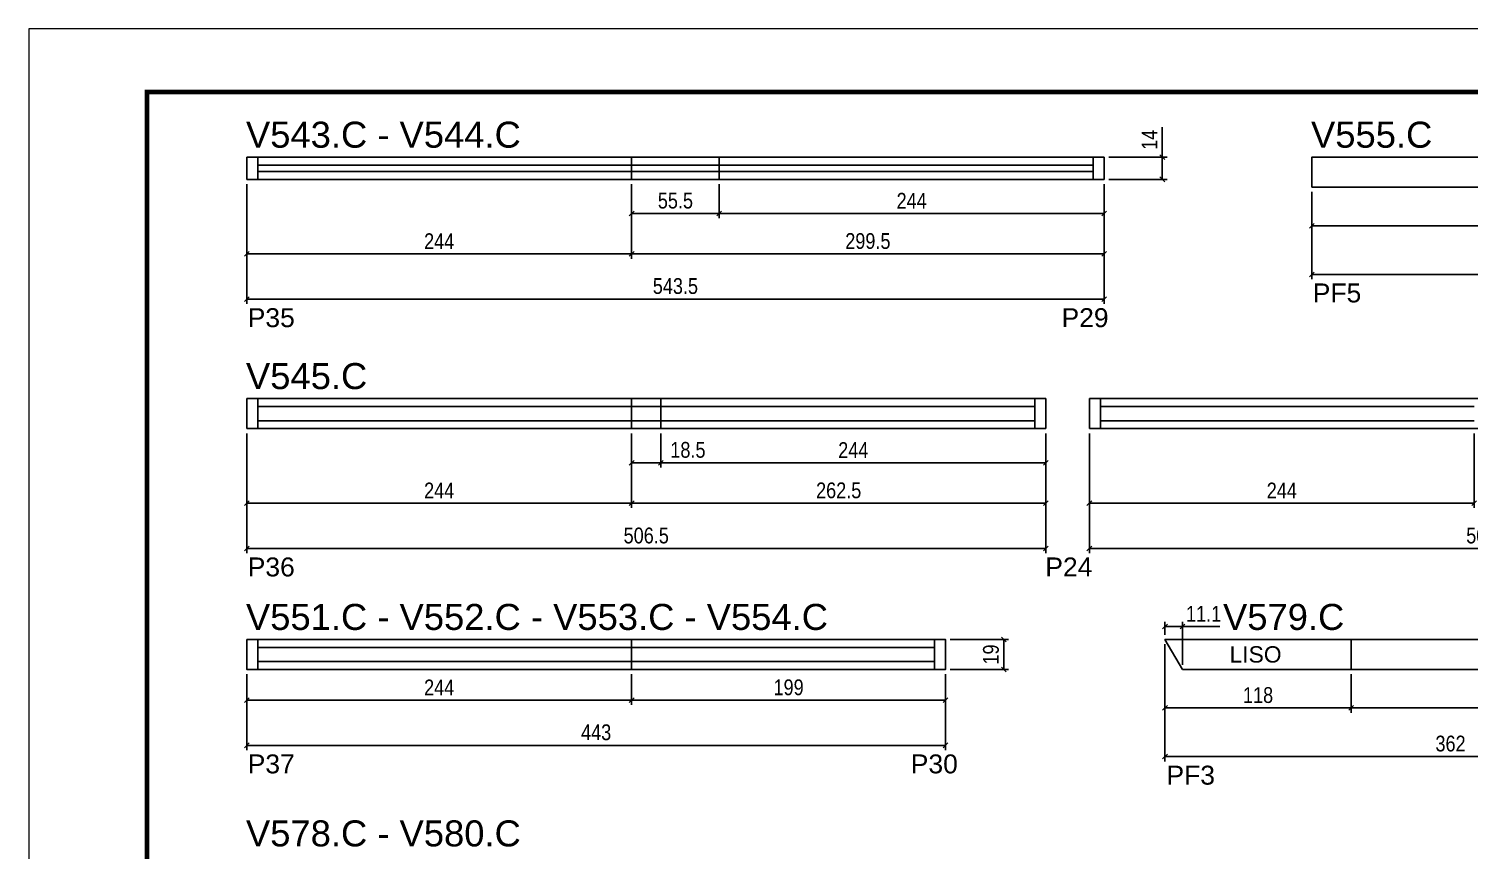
# Model space of a CAD drawing. Extents: x 1959 to 8212, y 239 to 4735.
# Drawn here: x 6727 to 7640, y 3066 to 3587 of the extents above; entities that cross this region are included whole.
import ezdxf
from ezdxf.enums import TextEntityAlignment as Align

# ---------------------------------------------------------------- set-up
doc = ezdxf.new("R2010")
doc.units = 0
doc.linetypes.add('DASHED', pattern=[0.75, 0.5, -0.25])
for name, color, linetype in [('5', 5, 'Continuous'), ('COTA', 241, 'Continuous'), ('NOMENCLATURA', 7, 'Continuous'), ('Painéis', 200, 'Continuous'), ('SARR_2.2x7', 40, 'Continuous'), ('SARR_EDITAR', 141, 'Continuous')]:
    doc.layers.add(name, color=color, linetype=linetype)
for name, color, linetype, lineweight in [('CARIMBO', 255, 'Continuous', 9), ('Folhas', 255, 'Continuous', 9), ('SARRAFO DE PRESSAO', 251, 'DASHED', 9)]:
    doc.layers.add(name, color=color, linetype=linetype, lineweight=lineweight)
doc.styles.add('ARIAL', font='arial.ttf')
doc.styles.add('COTA TECNICA', font='techl___.ttf', dxfattribs={"height": 10})
doc.styles.add('COTA TECNICA-50', font='techl___.ttf', dxfattribs={"height": 10})
doc.styles.get("Standard").update_dxf_attribs({"font": 'arial.ttf'})
doc.dimstyles.new('COTA PAINEL-50', dxfattribs={"dimtxt": 10, "dimasz": 3, "dimexe": 3, "dimexo": 3, "dimgap": 3, "dimtad": 1, "dimdec": 1, "dimzin": 12, "dimdsep": 46, "dimtxsty": 'COTA TECNICA-50', "dimblk1": 'OBLIQUE', "dimblk2": 'OBLIQUE', "dimsah": 1, "dimcen": 0.9, "dimclrd": 4, "dimclre": 4, "dimclrt": 240, "dimadec": 1, "dimazin": 3, "dimtfac": 1, "dimtdec": 1, "dimtmove": 0, "dimatfit": 3, "dimfxl": 1, "dimtolj": 1, "dimtzin": 12, "dimarcsym": 0})
doc.dimstyles.new('PAINEL', dxfattribs={"dimtxt": 10, "dimasz": 3, "dimexe": 3, "dimexo": 3, "dimgap": 3, "dimtad": 1, "dimdec": 1, "dimzin": 12, "dimdsep": 46, "dimtxsty": 'COTA TECNICA', "dimblk1": 'OBLIQUE', "dimblk2": 'OBLIQUE', "dimsah": 1, "dimcen": 0.9, "dimclrd": 4, "dimclre": 4, "dimclrt": 240, "dimadec": 1, "dimazin": 3, "dimtfac": 1, "dimtdec": 1, "dimtmove": 0, "dimatfit": 3, "dimfxl": 1, "dimtolj": 1, "dimtzin": 12, "dimarcsym": 0})

# ---------------------------------------------------------------- blocks, each defined once
blk = doc.blocks.new('9999999999')
at = {"layer": 'Folhas'}
blk.add_lwpolyline([(98138.98, 34190.21), (99623.98, 34190.21), (99623.98, 35240.21), (98138.98, 35240.21)], close=True, dxfattribs=at)
at = {"layer": 'Folhas', "color": 30, "const_width": 3}
blk.add_lwpolyline([(98213.98, 34230.21), (99583.98, 34230.21), (99583.98, 35200.21), (98213.98, 35200.21)], close=True, dxfattribs=at)
blk = doc.blocks.new('_Oblique')
at = {"color": 0, "linetype": 'ByBlock', "lineweight": -2}
blk.add_line((-0.5, -0.5), (0.5, 0.5), dxfattribs=at)
blk = doc.blocks.new('*D118')
at = {"layer": 'COTA', "color": 4, "linetype": 'ByBlock', "lineweight": -2, "transparency": 16777216}
for p, q in [((6865.39, 3488.23), (6865.39, 3412.32)), ((7408.89, 3488.23), (7408.89, 3412.32)), ((6865.39, 3415.32), (7408.89, 3415.32))]:
    blk.add_line(p, q, dxfattribs=at)
at = {"layer": 'Defpoints', "color": 0, "linetype": 'ByBlock', "transparency": 16777216}
for p in [(6865.39, 3491.23), (7408.89, 3491.23), (7408.89, 3415.32)]:
    blk.add_point(p, dxfattribs=at)
at = {"layer": 'COTA', "color": 4, "linetype": 'ByBlock', "lineweight": -2, "transparency": 16777216, "xscale": 3, "yscale": 3, "zscale": 3, "rotation": 180}
blk.add_blockref('_Oblique', (6865.39, 3415.32), dxfattribs=at)
at = {"layer": 'COTA', "color": 4, "linetype": 'ByBlock', "lineweight": -2, "transparency": 16777216, "xscale": 3, "yscale": 3, "zscale": 3}
blk.add_blockref('_Oblique', (7408.89, 3415.32), dxfattribs=at)
at = {"layer": 'COTA', "color": 240, "linetype": 'ByBlock', "transparency": 16777216, "insert": (7137.14, 3423.54), "char_height": 10, "attachment_point": 5, "style": 'COTA TECNICA-50'}
blk.add_mtext('\\A1;543.5', dxfattribs=at)
blk = doc.blocks.new('*D119')
at = {"layer": 'COTA', "color": 4, "lineweight": -2, "transparency": 16777216}
for p, q in [((6865.39, 3488.23), (6865.39, 3440.95)), ((7109.39, 3488.23), (7109.39, 3440.95)), ((6865.39, 3443.95), (7109.39, 3443.95))]:
    blk.add_line(p, q, dxfattribs=at)
at = {"layer": 'Defpoints', "color": 0, "transparency": 16777216}
for p in [(6865.39, 3491.23), (7109.39, 3491.23), (7109.39, 3443.95)]:
    blk.add_point(p, dxfattribs=at)
at = {"layer": 'COTA', "color": 4, "lineweight": -2, "transparency": 16777216, "xscale": 3, "yscale": 3, "zscale": 3, "rotation": 180}
blk.add_blockref('_Oblique', (6865.39, 3443.95), dxfattribs=at)
at = {"layer": 'COTA', "color": 4, "lineweight": -2, "transparency": 16777216, "xscale": 3, "yscale": 3, "zscale": 3}
blk.add_blockref('_Oblique', (7109.39, 3443.95), dxfattribs=at)
at = {"layer": 'COTA', "color": 240, "transparency": 16777216, "insert": (6987.39, 3452.02), "char_height": 10, "attachment_point": 5, "style": 'COTA TECNICA'}
blk.add_mtext('\\A1;244', dxfattribs=at)
blk = doc.blocks.new('*D120')
at = {"layer": 'COTA', "color": 4, "lineweight": -2, "transparency": 16777216}
for p, q in [((7109.39, 3488.23), (7109.39, 3440.95)), ((7408.89, 3488.23), (7408.89, 3440.95)), ((7109.39, 3443.95), (7408.89, 3443.95))]:
    blk.add_line(p, q, dxfattribs=at)
at = {"layer": 'Defpoints', "color": 0, "transparency": 16777216}
for p in [(7109.39, 3491.23), (7408.89, 3491.23), (7408.89, 3443.95)]:
    blk.add_point(p, dxfattribs=at)
at = {"layer": 'COTA', "color": 4, "lineweight": -2, "transparency": 16777216, "xscale": 3, "yscale": 3, "zscale": 3, "rotation": 180}
blk.add_blockref('_Oblique', (7109.39, 3443.95), dxfattribs=at)
at = {"layer": 'COTA', "color": 4, "lineweight": -2, "transparency": 16777216, "xscale": 3, "yscale": 3, "zscale": 3}
blk.add_blockref('_Oblique', (7408.89, 3443.95), dxfattribs=at)
at = {"layer": 'COTA', "color": 240, "transparency": 16777216, "insert": (7259.14, 3452.08), "char_height": 10, "attachment_point": 5, "style": 'COTA TECNICA'}
blk.add_mtext('\\A1;299.5', dxfattribs=at)
blk = doc.blocks.new('*D121')
at = {"layer": 'COTA', "color": 4, "lineweight": -2, "transparency": 16777216}
for p, q in [((7445.78, 3505.23), (7445.78, 3524.35)), ((7411.89, 3505.23), (7448.78, 3505.23)), ((7445.78, 3491.23), (7445.78, 3505.23)), ((7411.89, 3491.23), (7448.78, 3491.23))]:
    blk.add_line(p, q, dxfattribs=at)
at = {"layer": 'Defpoints', "color": 0, "transparency": 16777216}
for p in [(7408.89, 3505.23), (7445.78, 3505.23), (7408.89, 3491.23)]:
    blk.add_point(p, dxfattribs=at)
at = {"layer": 'COTA', "color": 4, "lineweight": -2, "transparency": 16777216, "xscale": 3, "yscale": 3, "zscale": 3}
for p, rotation in [((7445.78, 3505.23), 90), ((7445.78, 3491.23), 270)]:
    blk.add_blockref('_Oblique', p, dxfattribs=dict(at, rotation=rotation))
at = {"layer": 'COTA', "color": 240, "transparency": 16777216, "insert": (7437.7, 3516.29), "char_height": 10, "attachment_point": 5, "rotation": 90, "style": 'COTA TECNICA'}
blk.add_mtext('\\A1;14', dxfattribs=at)
blk = doc.blocks.new('*D122')
at = {"layer": 'COTA', "color": 4, "lineweight": -2, "transparency": 16777216}
for p, q in [((7109.39, 3488.23), (7109.39, 3466.58)), ((7164.89, 3488.23), (7164.89, 3466.58)), ((7109.39, 3469.58), (7164.89, 3469.58))]:
    blk.add_line(p, q, dxfattribs=at)
at = {"layer": 'Defpoints', "color": 0, "transparency": 16777216}
for p in [(7109.39, 3491.23), (7164.89, 3491.23), (7164.89, 3469.58)]:
    blk.add_point(p, dxfattribs=at)
at = {"layer": 'COTA', "color": 4, "lineweight": -2, "transparency": 16777216, "xscale": 3, "yscale": 3, "zscale": 3, "rotation": 180}
blk.add_blockref('_Oblique', (7109.39, 3469.58), dxfattribs=at)
at = {"layer": 'COTA', "color": 4, "lineweight": -2, "transparency": 16777216, "xscale": 3, "yscale": 3, "zscale": 3}
blk.add_blockref('_Oblique', (7164.89, 3469.58), dxfattribs=at)
at = {"layer": 'COTA', "color": 240, "transparency": 16777216, "insert": (7137.14, 3477.69), "char_height": 10, "attachment_point": 5, "style": 'COTA TECNICA'}
blk.add_mtext('\\A1;55.5', dxfattribs=at)
blk = doc.blocks.new('*D123')
at = {"layer": 'COTA', "color": 4, "lineweight": -2, "transparency": 16777216}
for p, q in [((7164.89, 3488.23), (7164.89, 3466.58)), ((7408.89, 3488.23), (7408.89, 3466.58)), ((7164.89, 3469.58), (7408.89, 3469.58))]:
    blk.add_line(p, q, dxfattribs=at)
at = {"layer": 'Defpoints', "color": 0, "transparency": 16777216}
for p in [(7164.89, 3491.23), (7408.89, 3491.23), (7408.89, 3469.58)]:
    blk.add_point(p, dxfattribs=at)
at = {"layer": 'COTA', "color": 4, "lineweight": -2, "transparency": 16777216, "xscale": 3, "yscale": 3, "zscale": 3, "rotation": 180}
blk.add_blockref('_Oblique', (7164.89, 3469.58), dxfattribs=at)
at = {"layer": 'COTA', "color": 4, "lineweight": -2, "transparency": 16777216, "xscale": 3, "yscale": 3, "zscale": 3}
blk.add_blockref('_Oblique', (7408.89, 3469.58), dxfattribs=at)
at = {"layer": 'COTA', "color": 240, "transparency": 16777216, "insert": (7286.89, 3477.66), "char_height": 10, "attachment_point": 5, "style": 'COTA TECNICA'}
blk.add_mtext('\\A1;244', dxfattribs=at)
blk = doc.blocks.new('*D124')
at = {"layer": 'COTA', "color": 4, "linetype": 'ByBlock', "lineweight": -2, "transparency": 16777216}
for p, q in [((6865.39, 3330.24), (6865.39, 3254.34)), ((7371.89, 3330.24), (7371.89, 3254.34)), ((6865.39, 3257.34), (7371.89, 3257.34))]:
    blk.add_line(p, q, dxfattribs=at)
at = {"layer": 'Defpoints', "color": 0, "linetype": 'ByBlock', "transparency": 16777216}
for p in [(6865.39, 3333.24), (7371.89, 3333.24), (7371.89, 3257.34)]:
    blk.add_point(p, dxfattribs=at)
at = {"layer": 'COTA', "color": 4, "linetype": 'ByBlock', "lineweight": -2, "transparency": 16777216, "xscale": 3, "yscale": 3, "zscale": 3, "rotation": 180}
blk.add_blockref('_Oblique', (6865.39, 3257.34), dxfattribs=at)
at = {"layer": 'COTA', "color": 4, "linetype": 'ByBlock', "lineweight": -2, "transparency": 16777216, "xscale": 3, "yscale": 3, "zscale": 3}
blk.add_blockref('_Oblique', (7371.89, 3257.34), dxfattribs=at)
at = {"layer": 'COTA', "color": 240, "linetype": 'ByBlock', "transparency": 16777216, "insert": (7118.64, 3265.45), "char_height": 10, "attachment_point": 5, "style": 'COTA TECNICA-50'}
blk.add_mtext('\\A1;506.5', dxfattribs=at)
blk = doc.blocks.new('*D127')
at = {"layer": 'COTA', "color": 4, "lineweight": -2, "transparency": 16777216}
for p, q in [((6865.39, 3330.24), (6865.39, 3282.96)), ((7109.39, 3330.24), (7109.39, 3282.96)), ((6865.39, 3285.96), (7109.39, 3285.96))]:
    blk.add_line(p, q, dxfattribs=at)
at = {"layer": 'Defpoints', "color": 0, "transparency": 16777216}
for p in [(6865.39, 3333.24), (7109.39, 3333.24), (7109.39, 3285.96)]:
    blk.add_point(p, dxfattribs=at)
at = {"layer": 'COTA', "color": 4, "lineweight": -2, "transparency": 16777216, "xscale": 3, "yscale": 3, "zscale": 3, "rotation": 180}
blk.add_blockref('_Oblique', (6865.39, 3285.96), dxfattribs=at)
at = {"layer": 'COTA', "color": 4, "lineweight": -2, "transparency": 16777216, "xscale": 3, "yscale": 3, "zscale": 3}
blk.add_blockref('_Oblique', (7109.39, 3285.96), dxfattribs=at)
at = {"layer": 'COTA', "color": 240, "transparency": 16777216, "insert": (6987.39, 3294.03), "char_height": 10, "attachment_point": 5, "style": 'COTA TECNICA'}
blk.add_mtext('\\A1;244', dxfattribs=at)
blk = doc.blocks.new('*D128')
at = {"layer": 'COTA', "color": 4, "lineweight": -2, "transparency": 16777216}
for p, q in [((7109.39, 3330.24), (7109.39, 3282.96)), ((7371.89, 3330.24), (7371.89, 3282.96)), ((7109.39, 3285.96), (7371.89, 3285.96))]:
    blk.add_line(p, q, dxfattribs=at)
at = {"layer": 'Defpoints', "color": 0, "transparency": 16777216}
for p in [(7109.39, 3333.24), (7371.89, 3333.24), (7371.89, 3285.96)]:
    blk.add_point(p, dxfattribs=at)
at = {"layer": 'COTA', "color": 4, "lineweight": -2, "transparency": 16777216, "xscale": 3, "yscale": 3, "zscale": 3, "rotation": 180}
blk.add_blockref('_Oblique', (7109.39, 3285.96), dxfattribs=at)
at = {"layer": 'COTA', "color": 4, "lineweight": -2, "transparency": 16777216, "xscale": 3, "yscale": 3, "zscale": 3}
blk.add_blockref('_Oblique', (7371.89, 3285.96), dxfattribs=at)
at = {"layer": 'COTA', "color": 240, "transparency": 16777216, "insert": (7240.64, 3294.07), "char_height": 10, "attachment_point": 5, "style": 'COTA TECNICA'}
blk.add_mtext('\\A1;262.5', dxfattribs=at)
blk = doc.blocks.new('*D125')
at = {"layer": 'COTA', "color": 4, "lineweight": -2, "transparency": 16777216}
for p, q in [((7109.39, 3330.24), (7109.39, 3308.6)), ((7127.89, 3330.24), (7127.89, 3308.6)), ((7109.39, 3311.6), (7127.89, 3311.6)), ((7127.89, 3311.6), (7159.23, 3311.6))]:
    blk.add_line(p, q, dxfattribs=at)
at = {"layer": 'Defpoints', "color": 0, "transparency": 16777216}
for p in [(7109.39, 3333.24), (7127.89, 3333.24), (7127.89, 3311.6)]:
    blk.add_point(p, dxfattribs=at)
at = {"layer": 'COTA', "color": 4, "lineweight": -2, "transparency": 16777216, "xscale": 3, "yscale": 3, "zscale": 3, "rotation": 180}
blk.add_blockref('_Oblique', (7109.39, 3311.6), dxfattribs=at)
at = {"layer": 'COTA', "color": 4, "lineweight": -2, "transparency": 16777216, "xscale": 3, "yscale": 3, "zscale": 3}
blk.add_blockref('_Oblique', (7127.89, 3311.6), dxfattribs=at)
at = {"layer": 'COTA', "color": 240, "transparency": 16777216, "insert": (7145.06, 3319.73), "char_height": 10, "attachment_point": 5, "style": 'COTA TECNICA'}
blk.add_mtext('\\A1;18.5', dxfattribs=at)
blk = doc.blocks.new('*D126')
at = {"layer": 'COTA', "color": 4, "lineweight": -2, "transparency": 16777216}
for p, q in [((7127.89, 3330.24), (7127.89, 3308.6)), ((7371.89, 3330.24), (7371.89, 3308.6)), ((7127.89, 3311.6), (7371.89, 3311.6))]:
    blk.add_line(p, q, dxfattribs=at)
at = {"layer": 'Defpoints', "color": 0, "transparency": 16777216}
for p in [(7127.89, 3333.24), (7371.89, 3333.24), (7371.89, 3311.6)]:
    blk.add_point(p, dxfattribs=at)
at = {"layer": 'COTA', "color": 4, "lineweight": -2, "transparency": 16777216, "xscale": 3, "yscale": 3, "zscale": 3, "rotation": 180}
blk.add_blockref('_Oblique', (7127.89, 3311.6), dxfattribs=at)
at = {"layer": 'COTA', "color": 4, "lineweight": -2, "transparency": 16777216, "xscale": 3, "yscale": 3, "zscale": 3}
blk.add_blockref('_Oblique', (7371.89, 3311.6), dxfattribs=at)
at = {"layer": 'COTA', "color": 240, "transparency": 16777216, "insert": (7249.89, 3319.67), "char_height": 10, "attachment_point": 5, "style": 'COTA TECNICA'}
blk.add_mtext('\\A1;244', dxfattribs=at)
blk = doc.blocks.new('*D129')
at = {"layer": 'COTA', "color": 4, "linetype": 'ByBlock', "lineweight": -2, "transparency": 16777216}
for p, q in [((7399.52, 3330.24), (7399.52, 3254.34)), ((7906.02, 3330.24), (7906.02, 3254.34)), ((7399.52, 3257.34), (7906.02, 3257.34))]:
    blk.add_line(p, q, dxfattribs=at)
at = {"layer": 'Defpoints', "color": 0, "linetype": 'ByBlock', "transparency": 16777216}
for p in [(7399.52, 3333.24), (7906.02, 3333.24), (7906.02, 3257.34)]:
    blk.add_point(p, dxfattribs=at)
at = {"layer": 'COTA', "color": 4, "linetype": 'ByBlock', "lineweight": -2, "transparency": 16777216, "xscale": 3, "yscale": 3, "zscale": 3, "rotation": 180}
blk.add_blockref('_Oblique', (7399.52, 3257.34), dxfattribs=at)
at = {"layer": 'COTA', "color": 4, "linetype": 'ByBlock', "lineweight": -2, "transparency": 16777216, "xscale": 3, "yscale": 3, "zscale": 3}
blk.add_blockref('_Oblique', (7906.02, 3257.34), dxfattribs=at)
at = {"layer": 'COTA', "color": 240, "linetype": 'ByBlock', "transparency": 16777216, "insert": (7652.77, 3265.45), "char_height": 10, "attachment_point": 5, "style": 'COTA TECNICA-50'}
blk.add_mtext('\\A1;506.5', dxfattribs=at)
blk = doc.blocks.new('*D131')
at = {"layer": 'COTA', "color": 4, "lineweight": -2, "transparency": 16777216}
for p, q in [((7399.52, 3330.24), (7399.52, 3282.96)), ((7643.52, 3330.24), (7643.52, 3282.96)), ((7399.52, 3285.96), (7643.52, 3285.96))]:
    blk.add_line(p, q, dxfattribs=at)
at = {"layer": 'Defpoints', "color": 0, "transparency": 16777216}
for p in [(7399.52, 3333.24), (7643.52, 3333.24), (7643.52, 3285.96)]:
    blk.add_point(p, dxfattribs=at)
at = {"layer": 'COTA', "color": 4, "lineweight": -2, "transparency": 16777216, "xscale": 3, "yscale": 3, "zscale": 3, "rotation": 180}
blk.add_blockref('_Oblique', (7399.52, 3285.96), dxfattribs=at)
at = {"layer": 'COTA', "color": 4, "lineweight": -2, "transparency": 16777216, "xscale": 3, "yscale": 3, "zscale": 3}
blk.add_blockref('_Oblique', (7643.52, 3285.96), dxfattribs=at)
at = {"layer": 'COTA', "color": 240, "transparency": 16777216, "insert": (7521.52, 3294.03), "char_height": 10, "attachment_point": 5, "style": 'COTA TECNICA'}
blk.add_mtext('\\A1;244', dxfattribs=at)
blk = doc.blocks.new('*D135')
at = {"layer": 'COTA', "color": 4, "linetype": 'ByBlock', "lineweight": -2, "transparency": 16777216}
for p, q in [((6865.39, 3177.6), (6865.39, 3129.52)), ((7308.39, 3177.6), (7308.39, 3129.52)), ((6865.39, 3132.52), (7308.39, 3132.52))]:
    blk.add_line(p, q, dxfattribs=at)
at = {"layer": 'Defpoints', "color": 0, "linetype": 'ByBlock', "transparency": 16777216}
for p in [(6865.39, 3180.6), (7308.39, 3180.6), (7308.39, 3132.52)]:
    blk.add_point(p, dxfattribs=at)
at = {"layer": 'COTA', "color": 4, "linetype": 'ByBlock', "lineweight": -2, "transparency": 16777216, "xscale": 3, "yscale": 3, "zscale": 3, "rotation": 180}
blk.add_blockref('_Oblique', (6865.39, 3132.52), dxfattribs=at)
at = {"layer": 'COTA', "color": 4, "linetype": 'ByBlock', "lineweight": -2, "transparency": 16777216, "xscale": 3, "yscale": 3, "zscale": 3}
blk.add_blockref('_Oblique', (7308.39, 3132.52), dxfattribs=at)
at = {"layer": 'COTA', "color": 240, "linetype": 'ByBlock', "transparency": 16777216, "insert": (7086.89, 3140.74), "char_height": 10, "attachment_point": 5, "style": 'COTA TECNICA-50'}
blk.add_mtext('\\A1;443', dxfattribs=at)
blk = doc.blocks.new('*D136')
at = {"layer": 'COTA', "color": 4, "lineweight": -2, "transparency": 16777216}
for p, q in [((6865.39, 3177.6), (6865.39, 3158.14)), ((7109.39, 3177.6), (7109.39, 3158.14)), ((6865.39, 3161.14), (7109.39, 3161.14))]:
    blk.add_line(p, q, dxfattribs=at)
at = {"layer": 'Defpoints', "color": 0, "transparency": 16777216}
for p in [(6865.39, 3180.6), (7109.39, 3180.6), (7109.39, 3161.14)]:
    blk.add_point(p, dxfattribs=at)
at = {"layer": 'COTA', "color": 4, "lineweight": -2, "transparency": 16777216, "xscale": 3, "yscale": 3, "zscale": 3, "rotation": 180}
blk.add_blockref('_Oblique', (6865.39, 3161.14), dxfattribs=at)
at = {"layer": 'COTA', "color": 4, "lineweight": -2, "transparency": 16777216, "xscale": 3, "yscale": 3, "zscale": 3}
blk.add_blockref('_Oblique', (7109.39, 3161.14), dxfattribs=at)
at = {"layer": 'COTA', "color": 240, "transparency": 16777216, "insert": (6987.39, 3169.21), "char_height": 10, "attachment_point": 5, "style": 'COTA TECNICA'}
blk.add_mtext('\\A1;244', dxfattribs=at)
blk = doc.blocks.new('*D137')
at = {"layer": 'COTA', "color": 4, "lineweight": -2, "transparency": 16777216}
for p, q in [((7109.39, 3177.6), (7109.39, 3158.14)), ((7308.39, 3177.6), (7308.39, 3158.14)), ((7109.39, 3161.14), (7308.39, 3161.14))]:
    blk.add_line(p, q, dxfattribs=at)
at = {"layer": 'Defpoints', "color": 0, "transparency": 16777216}
for p in [(7109.39, 3180.6), (7308.39, 3180.6), (7308.39, 3161.14)]:
    blk.add_point(p, dxfattribs=at)
at = {"layer": 'COTA', "color": 4, "lineweight": -2, "transparency": 16777216, "xscale": 3, "yscale": 3, "zscale": 3, "rotation": 180}
blk.add_blockref('_Oblique', (7109.39, 3161.14), dxfattribs=at)
at = {"layer": 'COTA', "color": 4, "lineweight": -2, "transparency": 16777216, "xscale": 3, "yscale": 3, "zscale": 3}
blk.add_blockref('_Oblique', (7308.39, 3161.14), dxfattribs=at)
at = {"layer": 'COTA', "color": 240, "transparency": 16777216, "insert": (7208.89, 3169.23), "char_height": 10, "attachment_point": 5, "style": 'COTA TECNICA'}
blk.add_mtext('\\A1;199', dxfattribs=at)
blk = doc.blocks.new('*D138')
at = {"layer": 'COTA', "color": 4, "lineweight": -2, "transparency": 16777216}
for p, q in [((7311.39, 3199.6), (7348.28, 3199.6)), ((7345.28, 3180.6), (7345.28, 3199.6)), ((7311.39, 3180.6), (7348.28, 3180.6))]:
    blk.add_line(p, q, dxfattribs=at)
at = {"layer": 'Defpoints', "color": 0, "transparency": 16777216}
for p in [(7308.39, 3199.6), (7345.28, 3199.6), (7308.39, 3180.6)]:
    blk.add_point(p, dxfattribs=at)
at = {"layer": 'COTA', "color": 4, "lineweight": -2, "transparency": 16777216, "xscale": 3, "yscale": 3, "zscale": 3}
for p, rotation in [((7345.28, 3199.6), 90), ((7345.28, 3180.6), 270)]:
    blk.add_blockref('_Oblique', p, dxfattribs=dict(at, rotation=rotation))
at = {"layer": 'COTA', "color": 240, "transparency": 16777216, "insert": (7337.19, 3190.1), "char_height": 10, "attachment_point": 5, "rotation": 90, "style": 'COTA TECNICA'}
blk.add_mtext('\\A1;19', dxfattribs=at)
blk = doc.blocks.new('*D173')
at = {"layer": 'COTA', "color": 4, "lineweight": -2, "transparency": 16777216}
for p, q in [((7955.21, 3502.23), (7955.21, 3428)), ((7540.51, 3483.23), (7540.51, 3428)), ((7540.51, 3431), (7955.21, 3431))]:
    blk.add_line(p, q, dxfattribs=at)
at = {"layer": 'Defpoints', "color": 0, "transparency": 16777216}
for p in [(7955.21, 3505.23), (7540.51, 3486.23), (7955.21, 3431)]:
    blk.add_point(p, dxfattribs=at)
at = {"layer": 'COTA', "color": 4, "lineweight": -2, "transparency": 16777216, "xscale": 3, "yscale": 3, "zscale": 3, "rotation": 180}
blk.add_blockref('_Oblique', (7540.51, 3431), dxfattribs=at)
at = {"layer": 'COTA', "color": 4, "lineweight": -2, "transparency": 16777216, "xscale": 3, "yscale": 3, "zscale": 3}
blk.add_blockref('_Oblique', (7955.21, 3431), dxfattribs=at)
at = {"layer": 'COTA', "color": 240, "transparency": 16777216, "insert": (7747.86, 3439.07), "char_height": 10, "attachment_point": 5, "style": 'COTA TECNICA'}
blk.add_mtext('\\A1;414.7', dxfattribs=at)
blk = doc.blocks.new('*D174')
at = {"layer": 'COTA', "color": 4, "lineweight": -2, "transparency": 16777216}
for p, q in [((7540.51, 3483.23), (7540.51, 3458.85)), ((7784.51, 3483.23), (7784.51, 3458.85)), ((7540.51, 3461.85), (7784.51, 3461.85))]:
    blk.add_line(p, q, dxfattribs=at)
at = {"layer": 'Defpoints', "color": 0, "transparency": 16777216}
for p in [(7540.51, 3486.23), (7784.51, 3486.23), (7784.51, 3461.85)]:
    blk.add_point(p, dxfattribs=at)
at = {"layer": 'COTA', "color": 4, "lineweight": -2, "transparency": 16777216, "xscale": 3, "yscale": 3, "zscale": 3, "rotation": 180}
blk.add_blockref('_Oblique', (7540.51, 3461.85), dxfattribs=at)
at = {"layer": 'COTA', "color": 4, "lineweight": -2, "transparency": 16777216, "xscale": 3, "yscale": 3, "zscale": 3}
blk.add_blockref('_Oblique', (7784.51, 3461.85), dxfattribs=at)
at = {"layer": 'COTA', "color": 240, "transparency": 16777216, "insert": (7662.51, 3469.92), "char_height": 10, "attachment_point": 5, "style": 'COTA TECNICA'}
blk.add_mtext('\\A1;244', dxfattribs=at)
blk = doc.blocks.new('*D178')
at = {"layer": 'COTA', "color": 4, "lineweight": -2, "transparency": 16777216}
for p, q in [((7447.47, 3196.6), (7447.47, 3122.37)), ((7809.47, 3177.6), (7809.47, 3122.37)), ((7809.47, 3125.37), (7447.47, 3125.37))]:
    blk.add_line(p, q, dxfattribs=at)
at = {"layer": 'Defpoints', "color": 0, "transparency": 16777216}
for p in [(7447.47, 3199.6), (7809.47, 3180.6), (7447.47, 3125.37)]:
    blk.add_point(p, dxfattribs=at)
at = {"layer": 'COTA', "color": 4, "lineweight": -2, "transparency": 16777216, "xscale": 3, "yscale": 3, "zscale": 3, "rotation": 180}
blk.add_blockref('_Oblique', (7447.47, 3125.37), dxfattribs=at)
at = {"layer": 'COTA', "color": 4, "lineweight": -2, "transparency": 16777216, "xscale": 3, "yscale": 3, "zscale": 3}
blk.add_blockref('_Oblique', (7809.47, 3125.37), dxfattribs=at)
at = {"layer": 'COTA', "color": 240, "transparency": 16777216, "insert": (7628.47, 3133.59), "char_height": 10, "attachment_point": 5, "style": 'COTA TECNICA'}
blk.add_mtext('\\A1;362', dxfattribs=at)
blk = doc.blocks.new('*D179')
at = {"layer": 'COTA', "color": 4, "lineweight": -2, "transparency": 16777216}
for p, q in [((7565.47, 3177.6), (7565.47, 3153.22)), ((7809.47, 3177.6), (7809.47, 3153.22)), ((7809.47, 3156.22), (7565.47, 3156.22))]:
    blk.add_line(p, q, dxfattribs=at)
at = {"layer": 'Defpoints', "color": 0, "transparency": 16777216}
for p in [(7565.47, 3180.6), (7809.47, 3180.6), (7565.47, 3156.22)]:
    blk.add_point(p, dxfattribs=at)
at = {"layer": 'COTA', "color": 4, "lineweight": -2, "transparency": 16777216, "xscale": 3, "yscale": 3, "zscale": 3, "rotation": 180}
blk.add_blockref('_Oblique', (7565.47, 3156.22), dxfattribs=at)
at = {"layer": 'COTA', "color": 4, "lineweight": -2, "transparency": 16777216, "xscale": 3, "yscale": 3, "zscale": 3}
blk.add_blockref('_Oblique', (7809.47, 3156.22), dxfattribs=at)
at = {"layer": 'COTA', "color": 240, "transparency": 16777216, "insert": (7687.47, 3164.3), "char_height": 10, "attachment_point": 5, "style": 'COTA TECNICA'}
blk.add_mtext('\\A1;244', dxfattribs=at)
blk = doc.blocks.new('*D180')
at = {"layer": 'COTA', "color": 4, "lineweight": -2, "transparency": 16777216}
for p, q in [((7447.47, 3196.6), (7447.47, 3153.22)), ((7565.47, 3177.6), (7565.47, 3153.22)), ((7565.47, 3156.22), (7447.47, 3156.22))]:
    blk.add_line(p, q, dxfattribs=at)
at = {"layer": 'Defpoints', "color": 0, "transparency": 16777216}
for p in [(7447.47, 3199.6), (7565.47, 3180.6), (7447.47, 3156.22)]:
    blk.add_point(p, dxfattribs=at)
at = {"layer": 'COTA', "color": 4, "lineweight": -2, "transparency": 16777216, "xscale": 3, "yscale": 3, "zscale": 3, "rotation": 180}
blk.add_blockref('_Oblique', (7447.47, 3156.22), dxfattribs=at)
at = {"layer": 'COTA', "color": 4, "lineweight": -2, "transparency": 16777216, "xscale": 3, "yscale": 3, "zscale": 3}
blk.add_blockref('_Oblique', (7565.47, 3156.22), dxfattribs=at)
at = {"layer": 'COTA', "color": 240, "transparency": 16777216, "insert": (7506.47, 3164.32), "char_height": 10, "attachment_point": 5, "style": 'COTA TECNICA'}
blk.add_mtext('\\A1;118', dxfattribs=at)
blk = doc.blocks.new('*D181')
at = {"layer": 'COTA', "color": 4, "lineweight": -2, "transparency": 16777216}
for p, q in [((7447.47, 3202.6), (7447.47, 3210.82)), ((7447.47, 3207.82), (7458.58, 3207.82)), ((7458.58, 3183.6), (7458.58, 3210.82)), ((7458.58, 3207.82), (7482.3, 3207.82))]:
    blk.add_line(p, q, dxfattribs=at)
at = {"layer": 'Defpoints', "color": 0, "transparency": 16777216}
for p in [(7458.58, 3207.82), (7447.47, 3199.6), (7458.58, 3180.6)]:
    blk.add_point(p, dxfattribs=at)
at = {"layer": 'COTA', "color": 4, "lineweight": -2, "transparency": 16777216, "xscale": 3, "yscale": 3, "zscale": 3, "rotation": 180}
blk.add_blockref('_Oblique', (7447.47, 3207.82), dxfattribs=at)
at = {"layer": 'COTA', "color": 4, "lineweight": -2, "transparency": 16777216, "xscale": 3, "yscale": 3, "zscale": 3}
blk.add_blockref('_Oblique', (7458.58, 3207.82), dxfattribs=at)
at = {"layer": 'COTA', "color": 240, "transparency": 16777216, "insert": (7471.94, 3215.88), "char_height": 10, "attachment_point": 5, "style": 'COTA TECNICA'}
blk.add_mtext('\\A1;11.1', dxfattribs=at)

msp = doc.modelspace()

# ---------------------------------------------------------------- linework, layer by layer
at = {"layer": 'Painéis', "linetype": 'ByBlock'}
for p, q in [((6865.39, 3505.23), (6865.39, 3491.23)), ((7408.89, 3505.23), (6865.39, 3505.23)), ((7109.39, 3505.23), (7109.39, 3491.23)), ((7164.89, 3491.23), (7164.89, 3505.23)), ((7408.89, 3491.23), (7408.89, 3505.23)), ((6865.39, 3491.23), (7408.89, 3491.23)), ((6865.39, 3352.24), (6865.39, 3333.24)), ((7371.89, 3352.24), (6865.39, 3352.24)), ((7109.39, 3352.24), (7109.39, 3333.24)), ((7127.89, 3333.24), (7127.89, 3352.24)), ((7371.89, 3333.24), (7371.89, 3352.24)), ((7399.52, 3352.24), (7399.52, 3333.24)), ((7906.02, 3352.24), (7399.52, 3352.24)), ((6865.39, 3333.24), (7371.89, 3333.24)), ((7399.52, 3333.24), (7906.02, 3333.24)), ((7109.39, 3199.6), (7109.39, 3180.6)), ((7565.47, 3199.6), (7565.47, 3180.6))]:
    msp.add_line(p, q, dxfattribs=at)
for points in [[(7540.51, 3486.23), (7540.51, 3505.23), (7955.21, 3505.23), (7944.1, 3486.23)], [(6865.39, 3199.6), (6865.39, 3180.6), (7308.39, 3180.6), (7308.39, 3199.6)], [(7809.47, 3180.6), (7809.47, 3199.6), (7447.47, 3199.6), (7458.58, 3180.6)]]:
    msp.add_lwpolyline(points, close=True, dxfattribs=at)
at = {"layer": 'SARR_2.2x7', "linetype": 'Continuous'}
for p, q in [((6872.39, 3505.23), (6872.39, 3491.23)), ((7401.89, 3505.23), (7401.89, 3491.23)), ((6872.39, 3352.24), (6872.39, 3333.24)), ((7364.89, 3352.24), (7364.89, 3333.24)), ((7406.52, 3352.24), (7406.52, 3333.24)), ((6872.39, 3347.24), (7109.39, 3347.24)), ((7109.39, 3347.24), (7364.89, 3347.24)), ((7406.52, 3347.24), (7643.52, 3347.24)), ((6872.39, 3338.24), (7109.39, 3338.24)), ((7109.39, 3338.24), (7364.89, 3338.24)), ((7406.52, 3338.24), (7643.52, 3338.24)), ((6872.39, 3199.6), (6872.39, 3180.6)), ((7301.39, 3199.6), (7301.39, 3180.6)), ((6872.39, 3194.6), (7109.39, 3194.6)), ((7109.39, 3194.6), (7301.39, 3194.6)), ((6872.39, 3185.6), (7109.39, 3185.6)), ((7109.39, 3185.6), (7301.39, 3185.6))]:
    msp.add_line(p, q, dxfattribs=at)
at = {"layer": 'SARR_EDITAR', "linetype": 'Continuous'}
for p, q in [((6872.39, 3500.23), (7109.39, 3500.23)), ((7109.39, 3500.23), (7401.89, 3500.23)), ((6872.39, 3496.23), (7109.39, 3496.23)), ((7109.39, 3496.23), (7401.89, 3496.23))]:
    msp.add_line(p, q, dxfattribs=at)

# ---------------------------------------------------------------- block references
at = {"layer": 'SARRAFO DE PRESSAO', "color": 6, "linetype": 'ByBlock'}
msp.add_blockref('9999999999', (-91411.71, -31653.56), dxfattribs=at)

# ---------------------------------------------------------------- texts
at = {"layer": '5', "linetype": 'Continuous'}
for s, rotation, p in [('PF5', 359.99996, (7541.15, 3413.24)), ('P35', 359.99996, (6866.03, 3397.57)), ('P29', 359.99996, (7381.9, 3397.57)), ('P36', 359.99996, (6866.03, 3239.58)), ('P24', 359.99996, (7371.62, 3239.58)), ('P37', 359.99996, (6866.03, 3114.76)), ('P30', 359.99996, (7286.33, 3114.76)), ('PF3', 0.00004, (7448.42, 3107.62))]:
    msp.add_text(s, height=12, rotation=rotation, dxfattribs=at).set_placement(p)
at = {"layer": 'CARIMBO', "color": 0, "linetype": 'Continuous', "style": 'ARIAL'}
msp.add_text('LISO', height=10.368, dxfattribs=at).set_placement((7504.88, 3190.16), align=Align.MIDDLE_CENTER)
at = {"layer": 'NOMENCLATURA', "linetype": 'Continuous'}
for s, p in [('V543.C - V544.C', (6864.92, 3511.29)), ('V555.C', (7540.04, 3511.29)), ('V545.C', (6864.92, 3358.3)), ('V551.C - V552.C - V553.C - V554.C', (6864.92, 3205.66)), ('V579.C', (7484.27, 3205.66)), ('V578.C - V580.C', (6864.92, 3068.47))]:
    msp.add_text(s, height=16.5, dxfattribs=at).set_placement(p)

# ---------------------------------------------------------------- dimensions: what is measured, and where the dimension line sits
at = {"layer": 'COTA'}
for base, p1, p2, angle, picture, middle in [((7445.78, 3505.23), (7408.89, 3491.23), (7408.89, 3505.23), 90, '*D121', (7437.7, 3516.29)), ((7458.58, 3207.82), (7447.47, 3199.6), (7458.58, 3180.6), 180, '*D181', (7471.94, 3215.88)), ((7345.28, 3199.6), (7308.39, 3180.6), (7308.39, 3199.6), 90, '*D138', (7337.19, 3190.1)), ((7447.47, 3125.37), (7809.47, 3180.6), (7447.47, 3199.6), 180, '*D178', (7628.47, 3133.59)), ((7565.47, 3156.22), (7809.47, 3180.6), (7565.47, 3180.6), 180, '*D179', (7687.47, 3164.3))]:
    dim = msp.add_linear_dim(base=base, p1=p1, p2=p2, angle=angle, dimstyle='PAINEL', dxfattribs=at)
    dim.commit()
    dim.dimension.update_dxf_attribs({"geometry": picture, "text_midpoint": middle})
for base, p1, p2, picture, middle in [((7955.21, 3431), (7540.51, 3486.23), (7955.21, 3505.23), '*D173', (7747.86, 3439.07)), ((7109.39, 3443.95), (6865.39, 3491.23), (7109.39, 3491.23), '*D119', (6987.39, 3452.02)), ((7164.89, 3469.58), (7109.39, 3491.23), (7164.89, 3491.23), '*D122', (7137.14, 3477.69)), ((7784.51, 3461.85), (7540.51, 3486.23), (7784.51, 3486.23), '*D174', (7662.51, 3469.92)), ((7109.39, 3285.96), (6865.39, 3333.24), (7109.39, 3333.24), '*D127', (6987.39, 3294.03)), ((7127.89, 3311.6), (7109.39, 3333.24), (7127.89, 3333.24), '*D125', (7145.06, 3319.73)), ((7643.52, 3285.96), (7399.52, 3333.24), (7643.52, 3333.24), '*D131', (7521.52, 3294.03)), ((7109.39, 3161.14), (6865.39, 3180.6), (7109.39, 3180.6), '*D136', (6987.39, 3169.21))]:
    dim = msp.add_linear_dim(base=base, p1=p1, p2=p2, dimstyle='PAINEL', dxfattribs=at)
    dim.commit()
    dim.dimension.update_dxf_attribs({"geometry": picture, "text_midpoint": middle})
at = {"layer": 'COTA', "color": 1, "linetype": 'ByBlock'}
for base, p1, p2, picture, middle in [((7408.89, 3415.32), (6865.39, 3491.23), (7408.89, 3491.23), '*D118', (7137.14, 3423.54)), ((7371.89, 3257.34), (6865.39, 3333.24), (7371.89, 3333.24), '*D124', (7118.64, 3265.45)), ((7906.02, 3257.34), (7399.52, 3333.24), (7906.02, 3333.24), '*D129', (7652.77, 3265.45)), ((7308.39, 3132.52), (6865.39, 3180.6), (7308.39, 3180.6), '*D135', (7086.89, 3140.74))]:
    dim = msp.add_linear_dim(base=base, p1=p1, p2=p2, dimstyle='COTA PAINEL-50', override={"dimarcsym": 1}, dxfattribs=at)
    dim.commit()
    dim.dimension.update_dxf_attribs({"geometry": picture, "text_midpoint": middle})
at = {"layer": 'COTA'}
for base, p1, p2, picture, middle in [((7408.89, 3443.95), (7109.39, 3491.23), (7408.89, 3491.23), '*D120', (7259.14, 3452.08)), ((7408.89, 3469.58), (7164.89, 3491.23), (7408.89, 3491.23), '*D123', (7286.89, 3477.66)), ((7371.89, 3285.96), (7109.39, 3333.24), (7371.89, 3333.24), '*D128', (7240.64, 3294.07)), ((7371.89, 3311.6), (7127.89, 3333.24), (7371.89, 3333.24), '*D126', (7249.89, 3319.67)), ((7308.39, 3161.14), (7109.39, 3180.6), (7308.39, 3180.6), '*D137', (7208.89, 3169.23))]:
    dim = msp.add_linear_dim(base=base, p1=p1, p2=p2, dimstyle='PAINEL', override={"dimtmove": 1}, dxfattribs=at)
    dim.commit()
    dim.dimension.update_dxf_attribs({"geometry": picture, "text_midpoint": middle})
dim = msp.add_linear_dim(base=(7447.47, 3156.22), p1=(7565.47, 3180.6), p2=(7447.47, 3199.6), angle=180, dimstyle='PAINEL', override={"dimtmove": 1}, dxfattribs=at)
dim.commit()
dim.dimension.update_dxf_attribs({"geometry": '*D180', "text_midpoint": (7506.47, 3164.32)})

doc.saveas('drawing.dxf')
